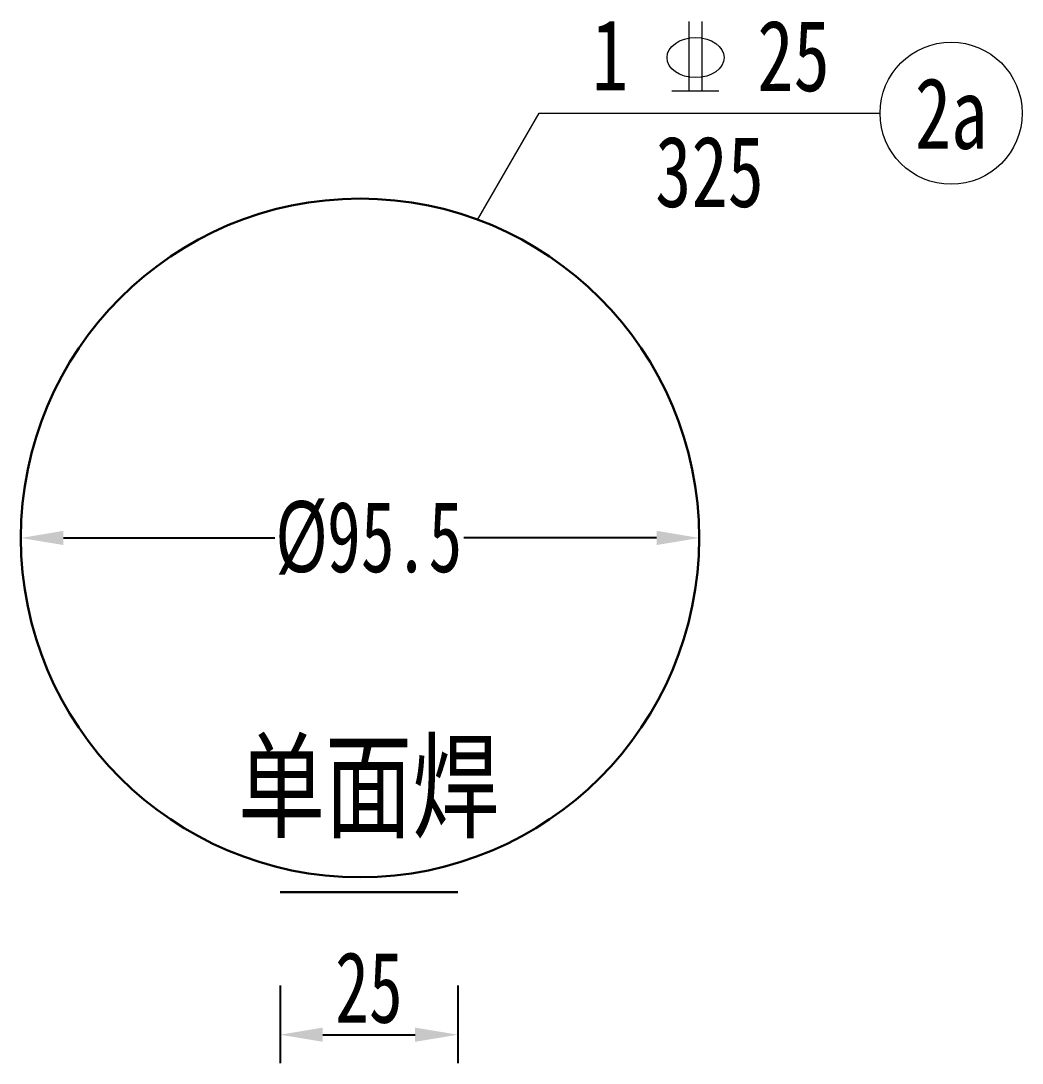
# Model space of a CAD drawing. Header units: millimetres. Extents: x 6150 to 57838, y -71710 to -30599.
# Drawn here: x 48365 to 49774, y -36096 to -34629 of the extents above; entities that cross this region are included whole.
import ezdxf
from ezdxf.enums import TextEntityAlignment as Align

# ---------------------------------------------------------------- set-up
doc = ezdxf.new("R2010")
doc.units = ezdxf.units.MM
doc.layers.get('Defpoints').update_dxf_attribs({"color": 8, "lineweight": 15})
for name, color, linetype, lineweight in [('文字', 7, 'Continuous', 15), ('标注', 4, 'Continuous', 18), ('钢筋', 1, 'Continuous', 30)]:
    doc.layers.add(name, color=color, linetype=linetype, lineweight=lineweight)
doc.styles.get("Standard").update_dxf_attribs({"font": '仿宋_GB2312.ttf', "width": 0.7})
doc.styles.add('标注', font='仿宋_GB2312.ttf', dxfattribs={"width": 0.7})
doc.styles.add('标题', font='仿宋_GB2312.ttf', dxfattribs={"width": 0.7, "height": 5})
doc.dimstyles.new('副本 1-150', dxfattribs={"dimscale": 0, "dimtxt": 2.5, "dimasz": 1.5, "dimexe": 1, "dimexo": 1, "dimgap": 0.4, "dimtad": 1, "dimdec": 0, "dimlfac": 0.1, "dimrnd": 0.1, "dimzin": 12, "dimdsep": 46, "dimtxsty": 'Standard', "dimcen": 2.5, "dimclrd": 256, "dimclre": 256, "dimclrt": 256, "dimadec": 4, "dimazin": 0, "dimtp": 2, "dimtm": 3, "dimtfac": 0.5, "dimtdec": 0, "dimtmove": 2, "dimatfit": 3, "dimfxl": 4, "dimfxlon": 1, "dimtvp": 0.7, "dimtolj": 1, "dimtzin": 12, "dimarcsym": 0})

# ---------------------------------------------------------------- blocks, each defined once
blk = doc.blocks.new('*D140')
at = {"layer": 'Defpoints', "color": 0, "transparency": 16777216}
for p in [(48365, -35356.6), (49319.8, -35356.6)]:
    blk.add_point(p, dxfattribs=at)
at = {"layer": '标注', "lineweight": -2, "transparency": 16777216}
for p, q in [((48425, -35356.6), (48722.7, -35356.6)), ((49259.8, -35356.6), (48988.3, -35356.6))]:
    blk.add_line(p, q, dxfattribs=at)
at = {"layer": '标注', "transparency": 16777216}
for points in [[(48425, -35346.6), (48425, -35366.6), (48365, -35356.6)], [(49259.8, -35346.6), (49259.8, -35366.6), (49319.8, -35356.6)]]:
    blk.add_solid(points, dxfattribs=at)
at = {"layer": '标注', "transparency": 16777216, "insert": (48855.5, -35356.6), "char_height": 100, "attachment_point": 5}
blk.add_mtext('\\A1;{\\fMS PGothic|b0|i0|c134|p34;%%C}95.5', dxfattribs=at)
blk = doc.blocks.new('fi')
at = {"lineweight": 18}
for p, q in [((0.578, 0), (0.578, 2.347)), ((1.019, 0), (1.019, 2.347)), ((0, 0), (1.583, 0))]:
    blk.add_line(p, q, dxfattribs=at)
blk.add_ellipse((0.798, 1.13), major_axis=(0.966, 0), ratio=0.701732, dxfattribs=at)
blk = doc.blocks.new('*D144')
at = {"layer": 'Defpoints', "color": 0, "transparency": 16777216}
for p in [(48729.9, -35946.5), (48979.9, -35946.5), (48979.9, -36055.5)]:
    blk.add_point(p, dxfattribs=at)
at = {"layer": '标注', "lineweight": -2, "transparency": 16777216}
for p, q in [((48729.9, -35986.5), (48729.9, -36095.5)), ((48979.9, -35986.5), (48979.9, -36095.5)), ((48789.9, -36055.5), (48919.9, -36055.5))]:
    blk.add_line(p, q, dxfattribs=at)
at = {"layer": '标注', "transparency": 16777216}
for points in [[(48789.9, -36045.5), (48789.9, -36065.5), (48729.9, -36055.5)], [(48919.9, -36045.5), (48919.9, -36065.5), (48979.9, -36055.5)]]:
    blk.add_solid(points, dxfattribs=at)
at = {"layer": '标注', "transparency": 16777216, "insert": (48854.9, -35989.5), "char_height": 100, "attachment_point": 5}
blk.add_mtext('\\A1;25', dxfattribs=at)

msp = doc.modelspace()

# ---------------------------------------------------------------- linework, layer by layer
at = {"layer": '标注'}
for p, q in [((49007.92, -34908.81), (49094.39, -34759.04)), ((49094.39, -34759.04), (49574.39, -34759.04))]:
    msp.add_line(p, q, dxfattribs=at)
msp.add_circle((49674.39, -34759.04), 100, dxfattribs=at)
at = {"layer": '钢筋'}
msp.add_line((48729.86, -35854.96), (48979.86, -35854.96), dxfattribs=at)
msp.add_circle((48842.35, -35356.58), 477.4, dxfattribs=at)

# ---------------------------------------------------------------- block references
at = {"layer": '标注', "xscale": 41.59999999999761, "yscale": 41.59999999999761, "zscale": 41.59999999999761}
msp.add_blockref('fi', (49281.5, -34727.73), dxfattribs=at)

# ---------------------------------------------------------------- texts
at = {"layer": '文字', "style": '标题', "width": 0.75}
msp.add_text('单面焊', height=120, dxfattribs=at).set_placement((48854.48, -35801.9), align=Align.BOTTOM_CENTER)
at = {"layer": '标注', "color": 6, "style": '标注', "width": 0.75}
for s, p in [('1', (49194.23, -34677.04)), ('25', (49452.6, -34677.97))]:
    msp.add_text(s, height=100, dxfattribs=at).set_placement(p, align=Align.MIDDLE_CENTER)
at = {"layer": '标注', "style": '标注', "width": 0.75}
for s, p in [('2a', (49674.39, -34759.04)), ('325', (49334.39, -34841.04))]:
    msp.add_text(s, height=100, dxfattribs=at).set_placement(p, align=Align.MIDDLE_CENTER)

# ---------------------------------------------------------------- dimensions: what is measured, and where the dimension line sits
at = {"layer": '标注'}
dim = msp.add_diameter_dim_2p(p1=(48364.95, -35356.58), p2=(49319.75, -35356.58), text='{\\fMS PGothic|b0|i0|c134|p34;%%C}95.5', dimstyle='副本 1-150', override={"dimscale": 40, "dimarcsym": 2}, dxfattribs=at)
dim.commit()
dim.dimension.update_dxf_attribs({"geometry": '*D140', "text_midpoint": (48855.47, -35356.58), "dimtype": 163})
dim = msp.add_linear_dim(base=(48979.86, -36055.53), p1=(48729.86, -35946.47), p2=(48979.86, -35946.47), dimstyle='副本 1-150', override={"dimscale": 40, "dimarcsym": 2}, dxfattribs=at)
dim.commit()
dim.dimension.update_dxf_attribs({"geometry": '*D144', "text_midpoint": (48854.86, -35989.53)})

doc.saveas('drawing.dxf')
